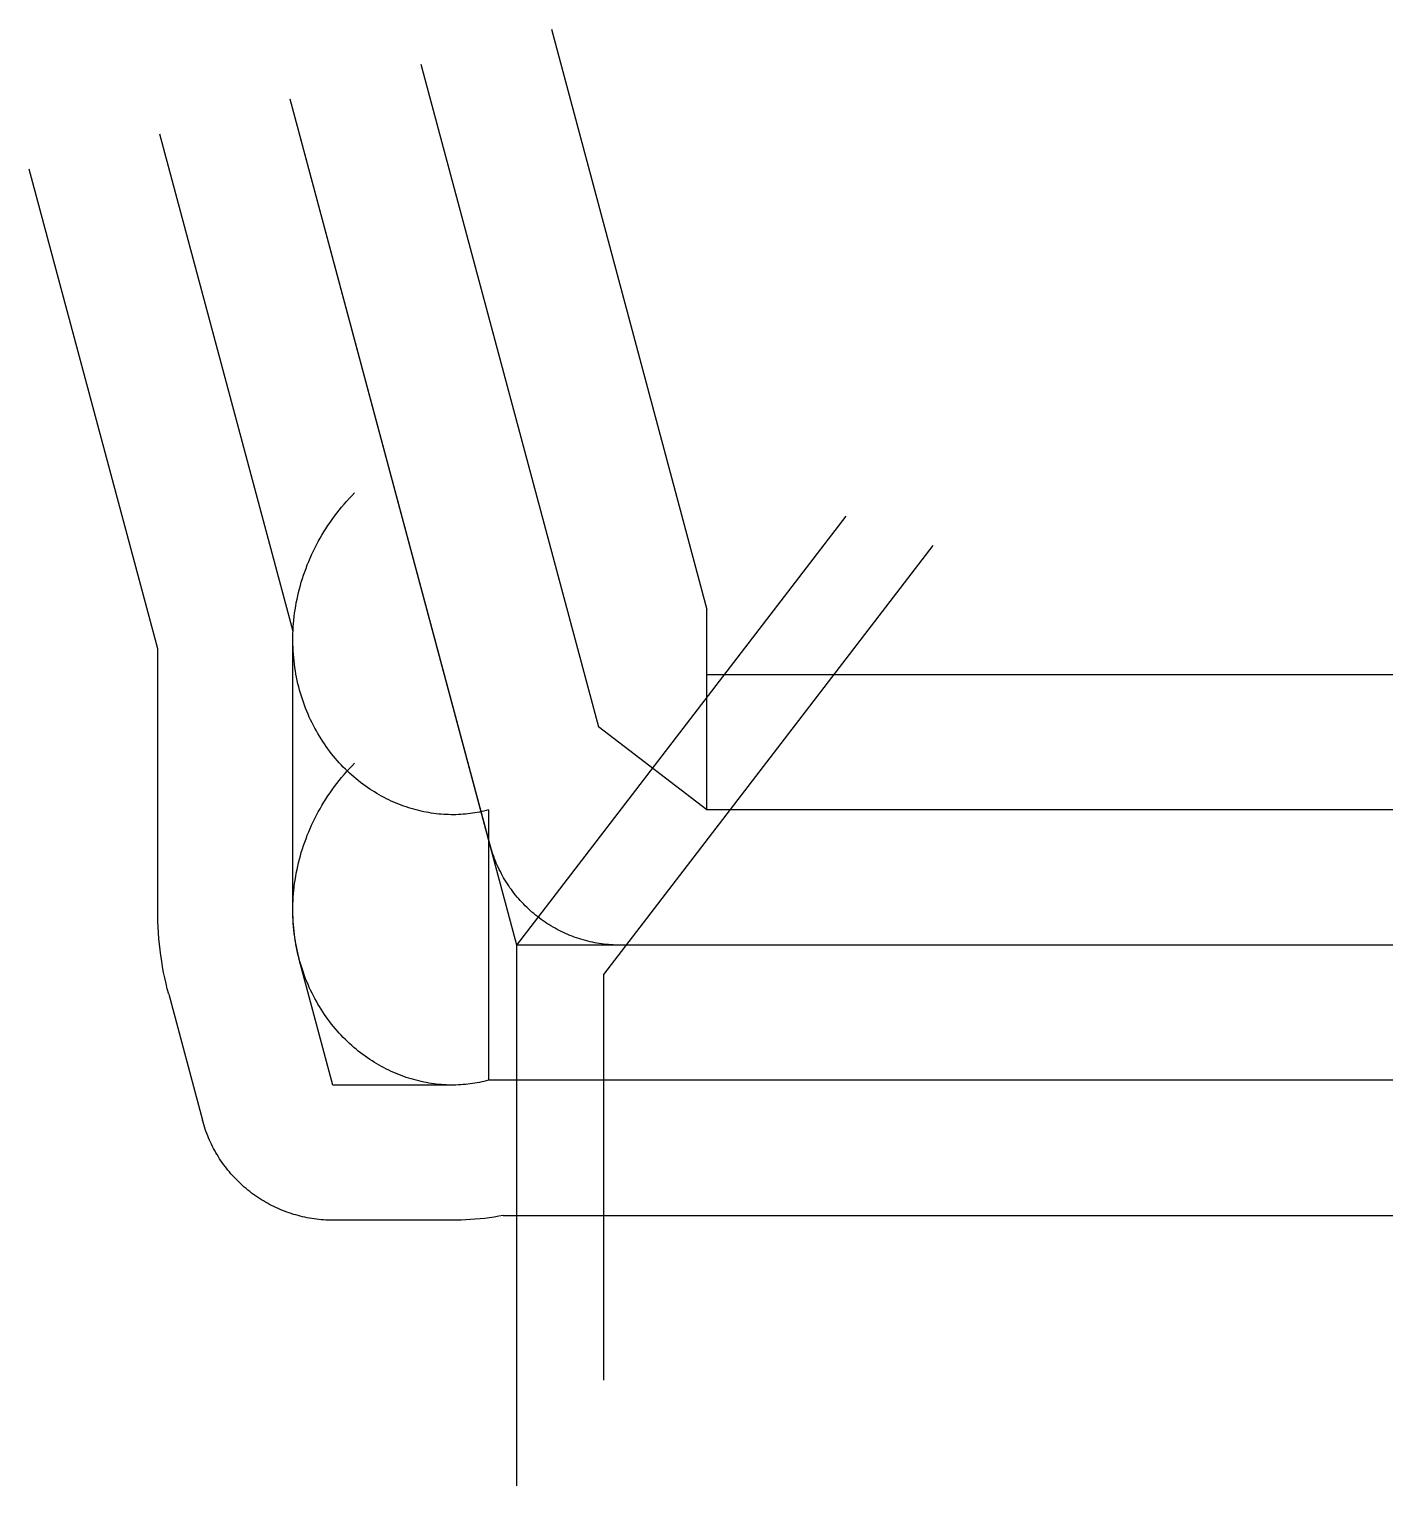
# Model space of a CAD drawing. Header units: metres. Extents: x -8355 to 15000, y -9260 to 15687.
import ezdxf

# ---------------------------------------------------------------- set-up
doc = ezdxf.new("R2010")
doc.units = ezdxf.units.M

msp = doc.modelspace()

# ---------------------------------------------------------------- linework, layer by layer
at = {"color": 1}
for p, q in [((590, 15687), (3253, 5749)), ((-1646, 15088), (1394, 3741)), ((0, 0), (-3882, 14489)), ((-3835, 5370), (-6118, 13890)), ((-6153, 5075), (-8355, 13291)), ((3253, 4630), (3253, 5749)), ((-6153, 603), (-6153, 5075)), ((-3838, 603), (-3838, 5233)), ((15000, 4630), (3253, 4630)), ((3253, 2315), (3253, 4630)), ((3253, 2315), (1394, 3741)), ((-490, 2315), (-490, -2315)), ((15000, 2315), (3253, 2315)), ((15000, 0), (0, 0)), ((-3151, -2396), (-3728, -243)), ((-5964, -842), (-5387, -2995)), ((-1101, -2396), (-3151, -2396)), ((15000, -2315), (-490, -2315)), ((-1101, -4711), (-3151, -4711)), ((-234, -4630), (15000, -4630))]:
    msp.add_line(p, q, dxfattribs=at)
for points in [[(15000, 0), (1771, 0), (1731, 0), (1690, 1), (1650, 3), (1610, 6), (1570, 9), (1530, 13), (1490, 17), (1450, 22), (1410, 28), (1370, 35), (1331, 42), (1291, 50), (1252, 59), (1213, 69), (1174, 79), (1135, 89), (1096, 101), (1058, 113), (1020, 126), (982, 139), (944, 153), (906, 168), (869, 183), (832, 200), (796, 216), (759, 234), (723, 252), (687, 270), (652, 289), (617, 309), (582, 330), (548, 351), (514, 372), (480, 395), (447, 417), (414, 441), (382, 465), (350, 489), (319, 514), (287, 540), (257, 566), (227, 593), (197, 620), (168, 648), (139, 676), (111, 705), (83, 734), (56, 764), (29, 794), (3, 824), (-23, 856), (-48, 887), (-72, 919), (-96, 951), (-120, 984), (-142, 1017), (-165, 1051), (-186, 1085), (-207, 1119), (-228, 1154), (-248, 1189), (-267, 1224), (-285, 1260), (-303, 1296), (-321, 1333), (-337, 1369), (-354, 1406), (-369, 1443), (-384, 1481), (-398, 1519), (-411, 1557), (-424, 1595), (-436, 1633), (-448, 1672), (-458, 1711), (-458, 1711), (-3882, 14489)], [(-490, 2315), (-528, 2305), (-566, 2296), (-604, 2287), (-643, 2279), (-682, 2271), (-721, 2265), (-761, 2258), (-801, 2253), (-841, 2248), (-881, 2244), (-922, 2241), (-963, 2238), (-1004, 2236), (-1045, 2234), (-1087, 2234), (-1129, 2234), (-1171, 2235), (-1213, 2236), (-1255, 2239), (-1297, 2242), (-1340, 2246), (-1382, 2250), (-1425, 2256), (-1468, 2262), (-1511, 2269), (-1553, 2276), (-1596, 2285), (-1639, 2294), (-1682, 2304), (-1725, 2315), (-1768, 2327), (-1811, 2339), (-1854, 2352), (-1897, 2366), (-1940, 2381), (-1982, 2397), (-2025, 2413), (-2067, 2431), (-2110, 2449), (-2152, 2468), (-2194, 2487), (-2236, 2508), (-2277, 2529), (-2319, 2552), (-2360, 2574), (-2401, 2598), (-2441, 2623), (-2482, 2648), (-2522, 2674), (-2561, 2701), (-2601, 2729), (-2640, 2758), (-2679, 2787), (-2717, 2817), (-2755, 2848), (-2793, 2880), (-2830, 2912), (-2866, 2946), (-2903, 2980), (-2938, 3014), (-2974, 3050), (-3009, 3086), (-3043, 3123), (-3077, 3161), (-3110, 3199), (-3143, 3239), (-3175, 3279), (-3206, 3319), (-3237, 3360), (-3267, 3402), (-3297, 3445), (-3326, 3488), (-3355, 3532), (-3382, 3577), (-3409, 3622), (-3436, 3668), (-3461, 3715), (-3486, 3762), (-3510, 3809), (-3534, 3858), (-3556, 3906), (-3578, 3956), (-3599, 4006), (-3619, 4056), (-3639, 4107), (-3657, 4159), (-3675, 4211), (-3692, 4263), (-3708, 4316), (-3723, 4369), (-3737, 4423), (-3751, 4477), (-3763, 4532), (-3775, 4587), (-3785, 4643), (-3795, 4698), (-3804, 4754), (-3811, 4811), (-3818, 4868), (-3824, 4925), (-3829, 4982), (-3833, 5040), (-3835, 5097), (-3837, 5155), (-3838, 5214), (-3838, 5272), (-3837, 5331), (-3835, 5390), (-3831, 5449), (-3827, 5508), (-3822, 5567), (-3815, 5626), (-3808, 5685), (-3799, 5745), (-3790, 5804), (-3779, 5863), (-3767, 5923), (-3755, 5982), (-3741, 6041), (-3726, 6101), (-3710, 6160), (-3693, 6219), (-3674, 6278), (-3655, 6336), (-3635, 6395), (-3613, 6453), (-3591, 6511), (-3567, 6569), (-3543, 6627), (-3517, 6684), (-3490, 6741), (-3462, 6798), (-3433, 6855), (-3403, 6911), (-3372, 6967), (-3340, 7022), (-3306, 7077), (-3272, 7131), (-3237, 7186), (-3200, 7239), (-3163, 7292), (-3125, 7345), (-3085, 7397), (-3045, 7448), (-3003, 7499), (-2961, 7550), (-2917, 7599), (-2873, 7649), (-2827, 7697), (-2781, 7745), (-2781, 7745)], [(0, -9260), (0, 0), (5637, 7346)], [(7119, 6843), (1482, -503), (1482, -7448)], [(-3838, 5233), (-3838, 5292), (-3836, 5350), (-3835, 5370)], [(-490, -2315), (-528, -2325), (-566, -2334), (-604, -2343), (-643, -2351), (-682, -2359), (-721, -2365), (-761, -2372), (-801, -2377), (-841, -2382), (-881, -2386), (-922, -2389), (-963, -2392), (-1004, -2394), (-1045, -2396), (-1087, -2396), (-1129, -2396), (-1171, -2395), (-1213, -2394), (-1255, -2391), (-1297, -2388), (-1340, -2384), (-1382, -2380), (-1425, -2374), (-1468, -2368), (-1511, -2361), (-1553, -2354), (-1596, -2345), (-1639, -2336), (-1682, -2326), (-1725, -2315), (-1768, -2303), (-1811, -2291), (-1854, -2278), (-1897, -2264), (-1940, -2249), (-1982, -2233), (-2025, -2217), (-2067, -2199), (-2110, -2181), (-2152, -2162), (-2194, -2143), (-2236, -2122), (-2277, -2101), (-2319, -2078), (-2360, -2056), (-2401, -2032), (-2441, -2007), (-2482, -1982), (-2522, -1956), (-2561, -1929), (-2601, -1901), (-2640, -1872), (-2679, -1843), (-2717, -1813), (-2755, -1782), (-2793, -1750), (-2830, -1718), (-2866, -1684), (-2903, -1650), (-2938, -1616), (-2974, -1580), (-3009, -1544), (-3043, -1507), (-3077, -1469), (-3110, -1431), (-3143, -1391), (-3175, -1351), (-3206, -1311), (-3237, -1270), (-3267, -1228), (-3297, -1185), (-3326, -1142), (-3355, -1098), (-3382, -1053), (-3409, -1008), (-3436, -962), (-3461, -915), (-3486, -868), (-3510, -821), (-3534, -772), (-3556, -724), (-3578, -674), (-3599, -624), (-3619, -574), (-3639, -523), (-3657, -471), (-3675, -419), (-3692, -367), (-3708, -314), (-3723, -261), (-3737, -207), (-3751, -153), (-3763, -98), (-3775, -43), (-3785, 13), (-3795, 68), (-3804, 124), (-3811, 181), (-3818, 238), (-3824, 295), (-3829, 352), (-3833, 410), (-3835, 467), (-3837, 525), (-3838, 584), (-3838, 642), (-3837, 701), (-3835, 760), (-3831, 819), (-3827, 878), (-3822, 937), (-3815, 996), (-3808, 1055), (-3799, 1115), (-3790, 1174), (-3779, 1233), (-3767, 1293), (-3755, 1352), (-3741, 1411), (-3726, 1471), (-3710, 1530), (-3693, 1589), (-3674, 1648), (-3655, 1706), (-3635, 1765), (-3613, 1823), (-3591, 1881), (-3567, 1939), (-3543, 1997), (-3517, 2054), (-3490, 2111), (-3462, 2168), (-3433, 2225), (-3403, 2281), (-3372, 2337), (-3340, 2392), (-3306, 2447), (-3272, 2501), (-3237, 2556), (-3200, 2609), (-3163, 2662), (-3125, 2715), (-3085, 2767), (-3045, 2818), (-3003, 2869), (-2961, 2920), (-2917, 2969), (-2873, 3019), (-2827, 3067), (-2781, 3115), (-2781, 3115)], [(-5964, -842), (-5988, -749), (-6010, -655), (-6031, -561), (-6051, -466), (-6068, -371), (-6084, -275), (-6099, -179), (-6111, -82), (-6122, 15), (-6132, 112), (-6140, 210), (-6145, 308), (-6150, 406), (-6152, 504), (-6153, 603)], [(-3728, -243), (-3742, -189), (-3755, -134), (-3767, -80), (-3778, -24), (-3788, 31), (-3798, 87), (-3806, 143), (-3814, 200), (-3820, 257), (-3826, 314), (-3830, 371), (-3834, 429), (-3836, 487), (-3838, 545), (-3838, 603)], [(-490, -2315), (-528, -2325), (-566, -2334), (-604, -2343), (-643, -2351), (-682, -2359), (-721, -2365), (-761, -2372), (-801, -2377), (-841, -2382), (-881, -2386), (-922, -2389), (-963, -2392), (-1004, -2394), (-1045, -2396), (-1087, -2396), (-1101, -2396)], [(-3151, -4711), (-3191, -4711), (-3232, -4710), (-3272, -4708), (-3312, -4706), (-3353, -4702), (-3393, -4698), (-3433, -4694), (-3473, -4689), (-3513, -4683), (-3553, -4676), (-3592, -4669), (-3632, -4661), (-3672, -4652), (-3711, -4642), (-3750, -4632), (-3789, -4621), (-3828, -4610), (-3866, -4598), (-3904, -4585), (-3943, -4572), (-3980, -4557), (-4018, -4543), (-4055, -4527), (-4092, -4511), (-4129, -4494), (-4166, -4477), (-4202, -4459), (-4238, -4440), (-4273, -4421), (-4308, -4401), (-4343, -4381), (-4378, -4359), (-4412, -4338), (-4445, -4315), (-4479, -4293), (-4511, -4269), (-4544, -4245), (-4576, -4220), (-4608, -4195), (-4639, -4170), (-4670, -4143), (-4700, -4117), (-4730, -4089), (-4759, -4061), (-4788, -4033), (-4816, -4004), (-4844, -3975), (-4871, -3945), (-4898, -3915), (-4924, -3884), (-4950, -3853), (-4975, -3821), (-5000, -3789), (-5024, -3757), (-5047, -3724), (-5070, -3691), (-5092, -3657), (-5114, -3623), (-5135, -3588), (-5156, -3554), (-5175, -3519), (-5195, -3483), (-5213, -3447), (-5231, -3411), (-5249, -3375), (-5266, -3338), (-5282, -3301), (-5297, -3263), (-5312, -3226), (-5326, -3188), (-5340, -3150), (-5352, -3112), (-5365, -3073), (-5376, -3034), (-5387, -2995)], [(-234, -4630), (-313, -4644), (-392, -4657), (-472, -4669), (-552, -4679), (-633, -4688), (-714, -4695), (-795, -4701), (-876, -4706), (-958, -4709), (-1039, -4711), (-1101, -4711)]]:
    msp.add_lwpolyline(points, dxfattribs=at)

doc.saveas('drawing.dxf')
